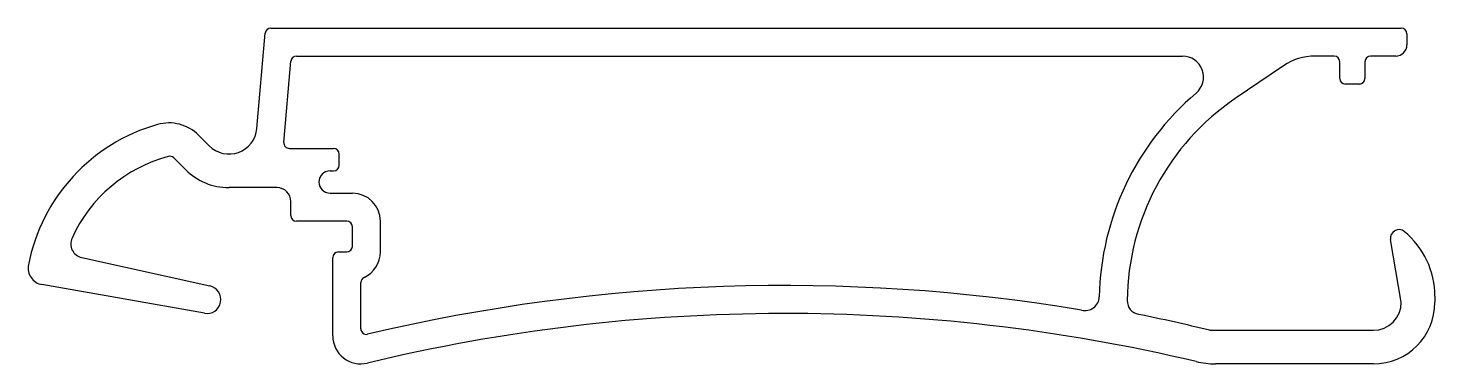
# Model space of a CAD drawing. Extents: x 1834 to 1884.3, y 2320.5 to 2332.5.
import ezdxf

# ---------------------------------------------------------------- set-up
doc = ezdxf.new("R2010")
doc.units = 0
doc.layers.get('0').update_dxf_attribs({"linetype": 'CONTINUOUS'})

msp = doc.modelspace()

# ---------------------------------------------------------------- linework, layer by layer
at = {"color": 7, "linetype": 'CONTINUOUS'}
for p, q in [((1842.225, 2328.92), (1842.523, 2332.324)), ((1842.722, 2332.507), (1883.139, 2332.507)), ((1883.339, 2332.307), (1883.339, 2331.907)), ((1878.931, 2331.163), (1877.203, 2329.993)), ((1880.739, 2331.507), (1880.052, 2331.507)), ((1880.939, 2330.707), (1880.939, 2331.307)), ((1881.839, 2331.307), (1881.839, 2330.707)), ((1882.939, 2331.507), (1882.039, 2331.507)), ((1881.639, 2330.507), (1881.139, 2330.507)), ((1840.142, 2328.68), (1840.522, 2328.3)), ((1839.673, 2327.451), (1839.252, 2327.872)), ((1842.939, 2326.807), (1841.229, 2326.807)), ((1843.439, 2325.807), (1843.439, 2326.307)), ((1845.439, 2325.607), (1843.639, 2325.607)), ((1845.639, 2324.707), (1845.639, 2325.407)), ((1845.139, 2324.507), (1845.439, 2324.507)), ((1883.139, 2322.707), (1882.758, 2324.955)), ((1835.962, 2324.308), (1840.546, 2323.295)), ((1844.939, 2321.507), (1844.939, 2324.307)), ((1840.352, 2322.315), (1834.542, 2323.339)), ((1884.339, 2322.921), (1884.339, 2322.707)), ((1876.285, 2321.707), (1882.139, 2321.707)), ((1882.139, 2320.507), (1876.493, 2320.507))]:
    msp.add_line(p, q, dxfattribs=at)
for p, q in [((1843.185, 2328.424), (1843.439, 2331.324)), ((1843.638, 2331.507), (1875.314, 2331.507)), ((1843.385, 2328.207), (1844.966, 2328.207)), ((1845.166, 2327.607), (1845.166, 2328.007)), ((1844.839, 2327.407), (1844.966, 2327.407)), ((1844.839, 2326.607), (1845.639, 2326.607)), ((1846.639, 2324.507), (1846.639, 2325.607)), ((1845.939, 2321.761), (1845.939, 2323.416))]:
    msp.add_line(p, q)
for centre, radius, start, end in [((1842.722, 2332.307), 0.2, 90, 175), ((1883.139, 2332.307), 0.2, 0, 90), ((1882.939, 2331.907), 0.4, 270, 360), ((1880.052, 2329.507), 2, 90, 124.1139), ((1880.739, 2331.307), 0.2, 0, 90), ((1882.039, 2331.307), 0.2, 90, 180), ((1881.139, 2330.707), 0.2, 180, 270), ((1881.639, 2330.707), 0.2, 270, 360), ((1882.156, 2322.699), 8.816, 124.1797, 179.5392), ((1840.439, 2322.807), 6.5, 105.7559, 169.0288), ((1839.081, 2327.619), 1.5, 45, 105.7558), ((1841.229, 2329.007), 1, 224.9927, 355.0073), ((1840.437, 2322.808), 5.298, 105.0858, 155.5319), ((1839.111, 2327.731), 0.2, 45, 105.0952), ((1841.216, 2328.977), 2.17, 224.6721, 270.3279), ((1842.939, 2326.307), 0.5, 0, 90), ((1843.639, 2325.807), 0.2, 180, 270), ((1845.439, 2325.407), 0.2, 360, 90), ((1883.053, 2325.007), 0.3, 50.5799, 190), ((1881.338, 2322.921), 3.001, 0.0046, 50.5754), ((1836.07, 2324.796), 0.5, 155.5225, 257.5472), ((1845.139, 2324.307), 0.2, 90, 180), ((1845.439, 2324.707), 0.2, 270, 0), ((1834.647, 2323.93), 0.6, 169.0288, 260), ((1840.439, 2322.807), 0.5, 260, 77.5472), ((1873.835, 2322.763), 0.495, 179.1406, 258.9214), ((1882.139, 2322.707), 2.2, 270, 0), ((1882.139, 2322.707), 1, 270, 0), ((1861.098, 2258.564), 63.743, 76.6631, 103.54089), ((1861.28, 2260.742), 62.784, 76.1731, 78.55321), ((1845.939, 2321.507), 1, 180, 283.5407), ((1876.493, 2323.507), 3, 256.6632, 270)]:
    msp.add_arc(centre, radius, start, end, dxfattribs=at)
for centre, radius, start, end in [((1843.638, 2331.307), 0.2, 90, 175), ((1875.314, 2330.755), 0.752, 310.2959, 90), ((1882.139, 2322.707), 9.8, 130.2959, 178.8518), ((1843.385, 2328.407), 0.2, 175, 270), ((1844.966, 2328.007), 0.2, 0, 90), ((1844.966, 2327.607), 0.2, 270, 0), ((1844.839, 2327.007), 0.4, 90, 270), ((1845.639, 2325.607), 1, 0, 90), ((1845.639, 2324.507), 1, 294.6243, 0), ((1846.139, 2323.416), 0.2, 114.6243, 180), ((1861.098, 2258.563), 64.744, 80.56983, 103.31686), ((1871.841, 2322.913), 0.5, 254.3001, 358.8519), ((1846.139, 2321.761), 0.2, 180, 283.3167)]:
    msp.add_arc(centre, radius, start, end)

doc.saveas('drawing.dxf')
